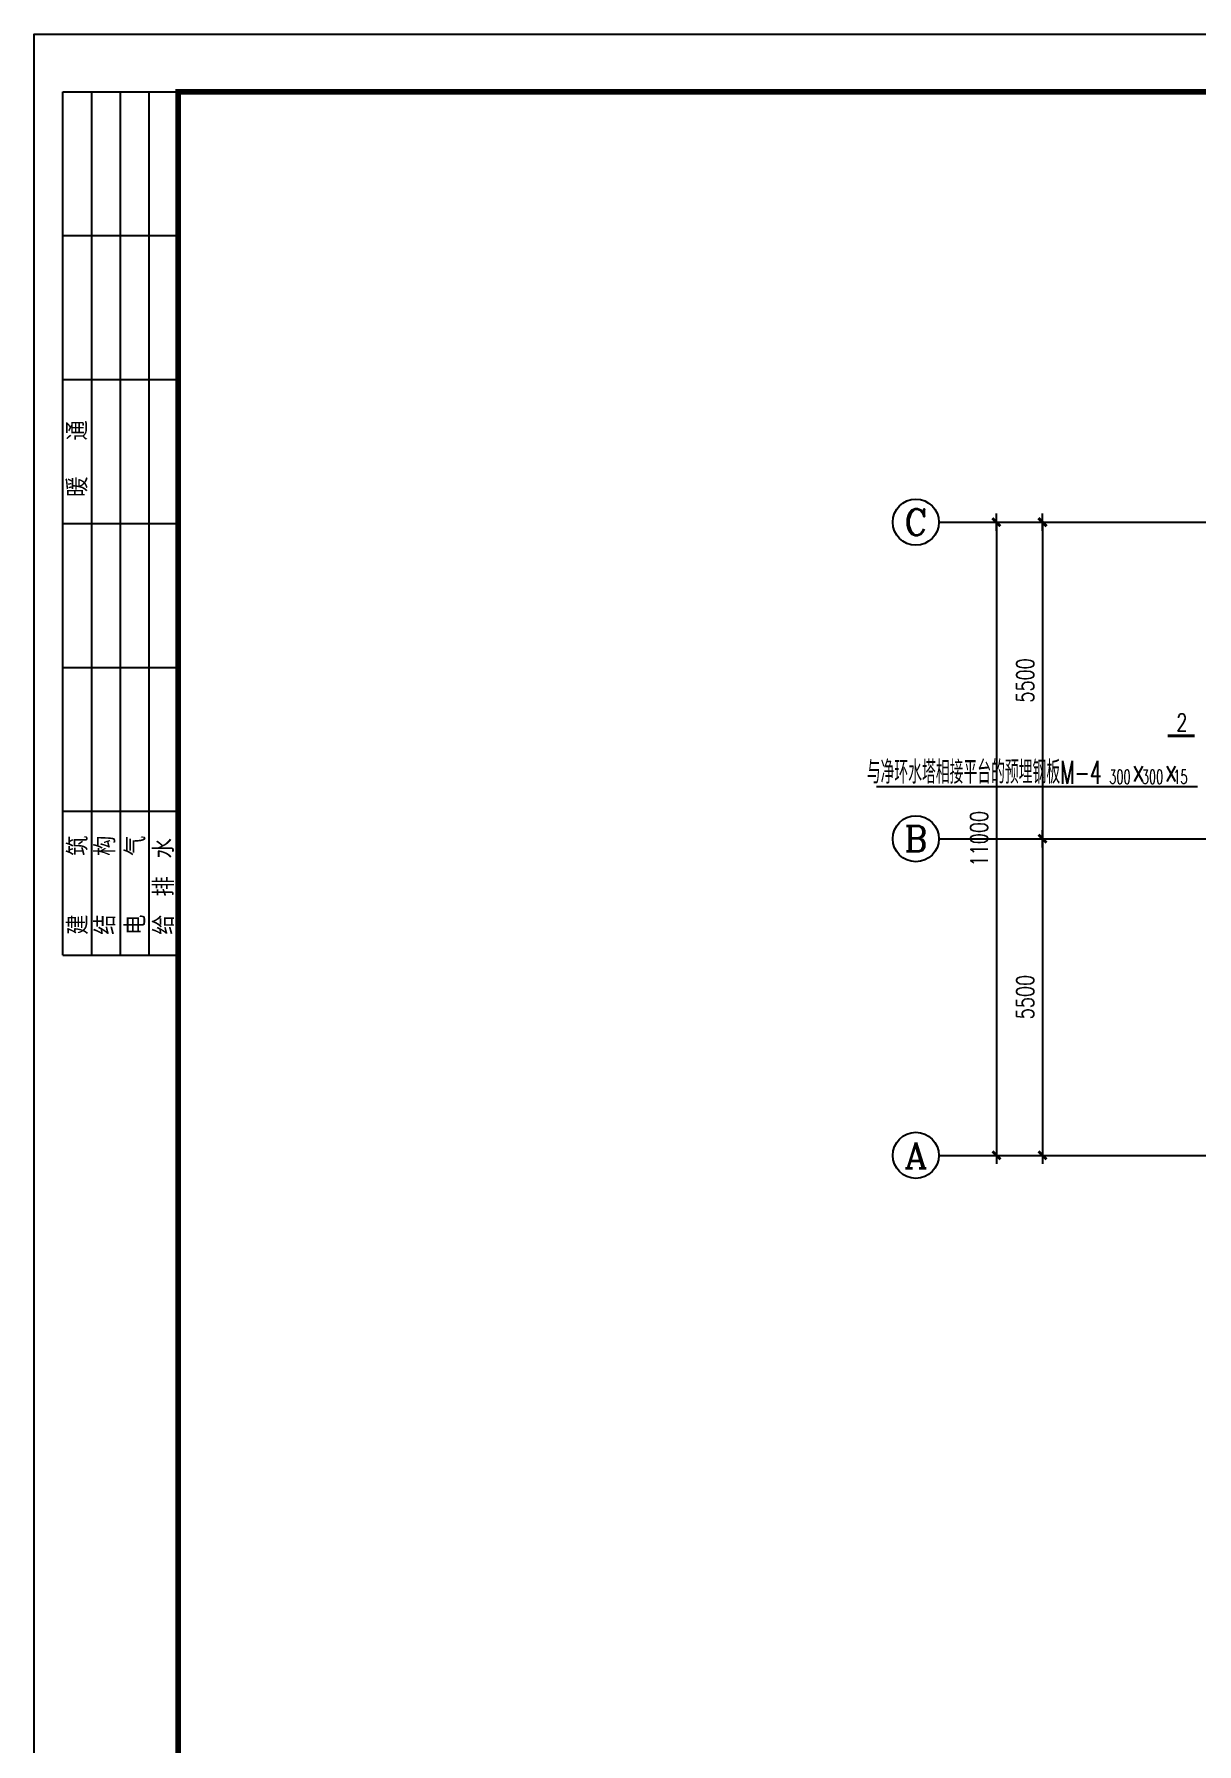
# Model space of a CAD drawing. Extents: x 1427168 to 1936200, y 1176778 to 1377202.
# Drawn here: x 1852100 to 1872296, y 1206983 to 1236683 of the extents above; entities that cross this region are included whole.
import ezdxf
from ezdxf.enums import TextEntityAlignment as Align

# ---------------------------------------------------------------- set-up
doc = ezdxf.new("R2010")
doc.units = 0
doc.header["$LTSCALE"] = 1000
doc.header["$MEASUREMENT"] = 0
doc.linetypes.add('CENTER', pattern=[2, 1.25, -0.25, 0.25, -0.25])
doc.linetypes.add('DOTE', pattern=[2.42, 2, -0.2, 0.02, -0.2])
doc.layers.get('0').update_dxf_attribs({"linetype": 'CONTINUOUS'})
doc.layers.get('DEFPOINTS').update_dxf_attribs({"linetype": 'CONTINUOUS'})
for name, color, linetype in [('AXIS', 3, 'CONTINUOUS'), ('AXIS_TEXT', 7, 'CONTINUOUS'), ('DOTE', 1, 'DOTE'), ('PUB_DIM', 3, 'CONTINUOUS'), ('PUB_TEXT', 7, 'CONTINUOUS'), ('PUB_TITLE', 4, 'CONTINUOUS')]:
    doc.layers.add(name, color=color, linetype=linetype)
doc.styles.add('_HZTXT', font='txt.shx', dxfattribs={"width": 0.75, "bigfont": 'HZTXT.shx'})
doc.styles.add('_TXT', font='TXT.shx', dxfattribs={"width": 0.75})
doc.styles.add('_TXT1', font='TXT1.shx', dxfattribs={"width": 0.6})
doc.styles.add('COMPLEX', font='COMPLEX')
doc.styles.add('DIM_FONT', font='SIMPLEX.shx', dxfattribs={"width": 0.75})
doc.styles.add('HZ', font='txt', dxfattribs={"bigfont": 'hztxt'})
doc.dimstyles.new('AXIS', dxfattribs={"dimtxt": 300, "dimasz": 1, "dimexe": 250, "dimexo": 300, "dimgap": 150, "dimtad": 1, "dimdec": 0, "dimzin": 0, "dimtxsty": 'DIM_FONT', "dimblk": '_DIMX', "dimcen": 0.09, "dimse1": 1, "dimse2": 1, "dimclrt": 7, "dimazin": 3, "dimtfac": 1, "dimtdec": 0, "dimtix": 1, "dimtmove": 0, "dimatfit": 3, "dimtolj": 1, "dimtzin": 0})

# ---------------------------------------------------------------- blocks, each defined once
blk = doc.blocks.new('_DIMX')
blk.add_line((-150, 0), (150, 0))
at = {"const_width": 50}
blk.add_lwpolyline([(-70, -70), (70, 70)], dxfattribs=at)
blk = doc.blocks.new('*D149')
at = {"layer": 'AXIS', "color": 0}
blk.add_line((1869615, 1228205), (1869615, 1222707), dxfattribs=at)
at = {"layer": 'DEFPOINTS', "color": 0}
for p in [(1871815, 1228206), (1869615, 1222706), (1871815, 1222706)]:
    blk.add_point(p, dxfattribs=at)
at = {"layer": 'AXIS', "color": 0}
for p, rotation in [((1869615, 1228206), 90), ((1869615, 1222706), 270)]:
    blk.add_blockref('_DIMX', p, dxfattribs=dict(at, rotation=rotation))
at = {"layer": 'AXIS', "color": 7, "insert": (1869315, 1225456), "char_height": 300, "attachment_point": 5, "rotation": 90, "style": 'DIM_FONT'}
blk.add_mtext('\\A1;5500', dxfattribs=at)
blk = doc.blocks.new('*D150')
at = {"layer": 'AXIS', "color": 0}
blk.add_line((1869615, 1222705), (1869615, 1217207), dxfattribs=at)
at = {"layer": 'DEFPOINTS', "color": 0}
for p in [(1871815, 1222706), (1869615, 1217206), (1871815, 1217206)]:
    blk.add_point(p, dxfattribs=at)
at = {"layer": 'AXIS', "color": 0}
for p, rotation in [((1869615, 1222706), 90), ((1869615, 1217206), 270)]:
    blk.add_blockref('_DIMX', p, dxfattribs=dict(at, rotation=rotation))
at = {"layer": 'AXIS', "color": 7, "insert": (1869315, 1219956), "char_height": 300, "attachment_point": 5, "rotation": 90, "style": 'DIM_FONT'}
blk.add_mtext('\\A1;5500', dxfattribs=at)
blk = doc.blocks.new('*D151')
at = {"layer": 'AXIS', "color": 0}
blk.add_line((1868815, 1228205), (1868815, 1217207), dxfattribs=at)
at = {"layer": 'DEFPOINTS', "color": 0}
for p in [(1871815, 1228206), (1868815, 1217206), (1871815, 1217206)]:
    blk.add_point(p, dxfattribs=at)
at = {"layer": 'AXIS', "color": 0}
for p, rotation in [((1868815, 1228206), 90), ((1868815, 1217206), 270)]:
    blk.add_blockref('_DIMX', p, dxfattribs=dict(at, rotation=rotation))
at = {"layer": 'AXIS', "color": 7, "insert": (1868515, 1222706), "char_height": 300, "attachment_point": 5, "rotation": 90, "style": 'DIM_FONT'}
blk.add_mtext('\\A1;11000', dxfattribs=at)
blk = doc.blocks.new('_AXISO')
blk.add_circle((0, 0), 0.5)
at = {"layer": 'AXIS_TEXT', "style": 'COMPLEX', "width": 1.041667}
blk.add_attdef('A', text='', height=0.56, dxfattribs=at).set_placement((-0.25, -0.28), (0.25, -0.28), align=Align.FIT)
blk = doc.blocks.new('_LABEL1')
for p, q in [((-150, 20), (-75, 20)), ((-150, 20), (-150, 0)), ((-125, 20), (-125, 0)), ((-100, 20), (-100, 0)), ((-75, 20), (-75, 0)), ((-75, 20), (-75, 0)), ((-75, 20), (0, 20)), ((-50, 20), (-50, 0)), ((-25, 20), (-25, 0)), ((0, 20), (0, 0)), ((-150, 15), (-75, 15)), ((-75, 15), (0, 15)), ((-150, 10), (-75, 10)), ((-75, 10), (0, 10)), ((-150, 5), (-75, 5)), ((-75, 5), (0, 5)), ((-150, 0), (-75, 0)), ((-75, 0), (0, 0))]:
    blk.add_line(p, q)
at = {"style": 'HZ'}
for s, p in [('建   筑', (-146.45, 15.65)), ('暖  通', (-70.35, 15.73)), ('结   构', (-146.45, 10.91)), ('电   气', (-146.45, 5.65)), ('给 排 水', (-146.45, 0.73))]:
    blk.add_text(s, height=3.509, dxfattribs=at).set_placement(p)

msp = doc.modelspace()

# ---------------------------------------------------------------- linework, layer by layer
at = {"layer": 'AXIS'}
for p, q in [((1867814.5, 1228206), (1871814.5, 1228206)), ((1867814.5, 1222706), (1871814.5, 1222706)), ((1867814.5, 1217206), (1871814.5, 1217206))]:
    msp.add_line(p, q, dxfattribs=at)
at = {"layer": 'DOTE', "linetype": 'CENTER'}
for p, q in [((1871814.5, 1228206), (1906814.5, 1228206)), ((1871814.5, 1222706), (1906814.5, 1222706)), ((1871814.5, 1217206), (1906814.5, 1217206))]:
    msp.add_line(p, q, dxfattribs=at)
at = {"layer": 'PUB_DIM', "const_width": 50}
msp.add_lwpolyline([(1872256.2, 1224495.2), (1871788, 1224495.2)], dxfattribs=at)
at = {"layer": 'PUB_TEXT'}
msp.add_line((1866734.2, 1223611), (1872310.9, 1223611), dxfattribs=at)
at = {"layer": 'PUB_TITLE'}
msp.add_lwpolyline([(1852100.4, 1177282.9), (1852100.4, 1236682.9), (1936200.4, 1236682.9), (1936200.4, 1177282.9)], close=True, dxfattribs=at)
at = {"layer": 'PUB_TITLE', "const_width": 100}
msp.add_lwpolyline([(1854600.4, 1178282.9), (1935200.4, 1178282.9), (1935200.4, 1235682.9), (1854600.4, 1235682.9)], close=True, dxfattribs=at)

# ---------------------------------------------------------------- block references
at = {"layer": 'AXIS'}
ref = msp.add_blockref('_AXISO', (1867414.5, 1228206), dxfattribs=dict(at, xscale=800, yscale=800, zscale=800))
ref.add_attrib('A', 'C', dxfattribs={"layer": 'AXIS_TEXT', "height": 448, "style": 'COMPLEX', "width": 1.25}).set_placement((1867214.5, 1227982), (1867614.5, 1227982), align=Align.FIT)
ref = msp.add_blockref('_AXISO', (1867414.5, 1222706), dxfattribs=dict(at, xscale=800, yscale=800, zscale=800))
ref.add_attrib('A', 'B', dxfattribs={"layer": 'AXIS_TEXT', "height": 448, "style": 'COMPLEX', "width": 1.102941}).set_placement((1867214.5, 1222482), (1867614.5, 1222482), align=Align.FIT)
at = {"layer": 'AXIS', "xscale": 800, "yscale": 800, "zscale": 800}
msp.add_blockref('_AXISO', (1867414.5, 1217206), dxfattribs=at).add_auto_attribs({'A': 'A'})
at = {"layer": 'PUB_TITLE', "xscale": 100, "yscale": 100, "zscale": 100, "rotation": 90}
msp.add_blockref('_LABEL1', (1854600.4, 1235682.9), dxfattribs=at)

# ---------------------------------------------------------------- texts
at = {"layer": 'PUB_DIM', "style": '_TXT', "width": 0.75}
msp.add_text('2', height=300, dxfattribs=at).set_placement((1871938.8, 1224576.8))
at = {"layer": 'PUB_TEXT', "width": 0.6}
for s, height, style, p in [('与净环水塔相接平台的预埋钢板M-4', 400, '_HZTXT', (1866562.8, 1223662.2)), ('×', 400, '_HZTXT', (1871168.6, 1223662.2)), ('×', 400, '_HZTXT', (1871734.6, 1223662.2)), ('300', 240, '_TXT1', (1870775.3, 1223662.2)), ('300', 240, '_TXT1', (1871341.3, 1223662.2)), ('15', 240, '_TXT1', (1871886.7, 1223662.2))]:
    msp.add_text(s, height=height, dxfattribs=dict(at, style=style)).set_placement(p)

# ---------------------------------------------------------------- dimensions: what is measured, and where the dimension line sits
at = {"layer": 'AXIS'}
for p2, distance, picture, middle in [((1871814.5, 1217206), -3000, '*D151', (1868514.5, 1222706)), ((1871814.5, 1222706), -2200, '*D149', (1869314.5, 1225456))]:
    dim = msp.add_aligned_dim(p1=(1871814.5, 1228206), p2=p2, distance=distance, dimstyle='AXIS', dxfattribs=at)
    dim.commit()
    dim.dimension.update_dxf_attribs({"geometry": picture, "text_midpoint": middle})
dim = msp.add_linear_dim(base=(1869614.5, 1217206), p1=(1871814.5, 1222706), p2=(1871814.5, 1217206), angle=90, dimstyle='AXIS', dxfattribs=at)
dim.commit()
dim.dimension.update_dxf_attribs({"geometry": '*D150', "text_midpoint": (1869314.5, 1219956)})

doc.saveas('drawing.dxf')
